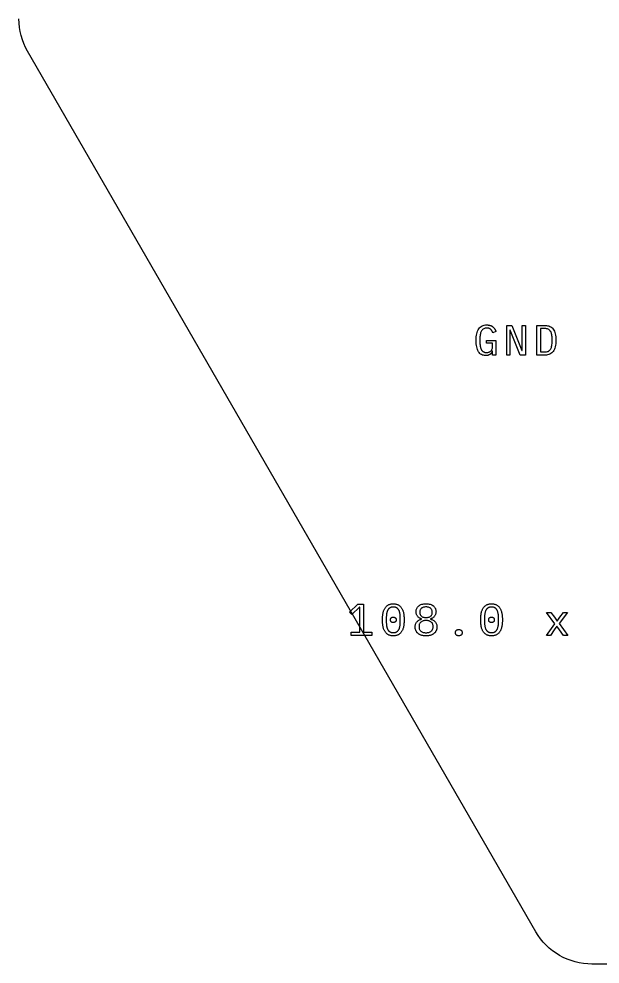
# Model space of a CAD drawing. Header units: metres. Extents: x 0 to 107, y 0 to 94.
# Drawn here: x 0 to 28.76, y 0 to 46.77 of the extents above; entities that cross this region are included whole.
import ezdxf

# ---------------------------------------------------------------- set-up
doc = ezdxf.new("R2010")
doc.units = ezdxf.units.M
doc.layers.add('ENGRAVE', color=7, linetype='Continuous')
doc.layers.add('OUTLINE', color=7, linetype='Continuous')

msp = doc.modelspace()

# ---------------------------------------------------------------- linework, layer by layer
at = {"layer": 'ENGRAVE'}
for points in [[(23.396, 30.266), (23.39, 30.256), (23.384, 30.246), (23.378, 30.236), (23.371, 30.227), (23.363, 30.217), (23.355, 30.209), (23.347, 30.2), (23.339, 30.192), (23.33, 30.183), (23.32, 30.176), (23.31, 30.168), (23.3, 30.161), (23.289, 30.155), (23.277, 30.148), (23.265, 30.142), (23.253, 30.137), (23.24, 30.131), (23.227, 30.126), (23.213, 30.122), (23.198, 30.118), (23.183, 30.115), (23.167, 30.112), (23.15, 30.11), (23.133, 30.109), (23.115, 30.108), (23.096, 30.107), (23.038, 30.111), (22.984, 30.12), (22.934, 30.135), (22.888, 30.156), (22.845, 30.183), (22.806, 30.216), (22.772, 30.255), (22.74, 30.301), (22.713, 30.352), (22.689, 30.408), (22.669, 30.469), (22.653, 30.536), (22.64, 30.608), (22.631, 30.685), (22.626, 30.767), (22.624, 30.855), (22.626, 30.947), (22.632, 31.033), (22.642, 31.113), (22.656, 31.187), (22.674, 31.256), (22.696, 31.319), (22.722, 31.377), (22.752, 31.428), (22.786, 31.474), (22.825, 31.514), (22.868, 31.547), (22.915, 31.575), (22.966, 31.596), (23.022, 31.611), (23.082, 31.621), (23.147, 31.624), (23.172, 31.623), (23.197, 31.622), (23.22, 31.62), (23.243, 31.617), (23.265, 31.613), (23.286, 31.608), (23.306, 31.603), (23.325, 31.596), (23.344, 31.589), (23.362, 31.582), (23.379, 31.573), (23.395, 31.564), (23.411, 31.555), (23.426, 31.545), (23.441, 31.534), (23.454, 31.523), (23.468, 31.511), (23.48, 31.499), (23.492, 31.487), (23.504, 31.474), (23.514, 31.461), (23.525, 31.447), (23.534, 31.433), (23.544, 31.419), (23.552, 31.404), (23.561, 31.39), (23.569, 31.375), (23.576, 31.361), (23.583, 31.346), (23.59, 31.332), (23.597, 31.317), (23.603, 31.302), (23.451, 31.233), (23.446, 31.245), (23.442, 31.257), (23.436, 31.269), (23.431, 31.28), (23.426, 31.291), (23.42, 31.303), (23.414, 31.314), (23.408, 31.324), (23.402, 31.335), (23.396, 31.345), (23.389, 31.355), (23.381, 31.365), (23.374, 31.374), (23.366, 31.383), (23.358, 31.392), (23.349, 31.4), (23.341, 31.408), (23.331, 31.415), (23.322, 31.423), (23.311, 31.429), (23.301, 31.435), (23.29, 31.441), (23.278, 31.447), (23.267, 31.451), (23.254, 31.456), (23.241, 31.46), (23.228, 31.463), (23.214, 31.466), (23.2, 31.468), (23.185, 31.469), (23.169, 31.47), (23.153, 31.47), (23.11, 31.468), (23.071, 31.462), (23.034, 31.452), (23, 31.437), (22.969, 31.419), (22.941, 31.396), (22.916, 31.369), (22.894, 31.338), (22.874, 31.304), (22.857, 31.266), (22.843, 31.226), (22.832, 31.184), (22.822, 31.138), (22.816, 31.09), (22.812, 31.039), (22.811, 30.985), (22.811, 30.758), (22.811, 30.731), (22.812, 30.704), (22.813, 30.678), (22.815, 30.652), (22.817, 30.627), (22.82, 30.603), (22.824, 30.579), (22.828, 30.556), (22.832, 30.533), (22.837, 30.512), (22.843, 30.491), (22.85, 30.471), (22.857, 30.451), (22.865, 30.432), (22.874, 30.414), (22.883, 30.397), (22.893, 30.381), (22.904, 30.366), (22.916, 30.351), (22.928, 30.338), (22.941, 30.325), (22.955, 30.314), (22.969, 30.303), (22.984, 30.293), (23, 30.285), (23.017, 30.277), (23.035, 30.271), (23.053, 30.266), (23.073, 30.262), (23.093, 30.259), (23.114, 30.257), (23.136, 30.257), (23.171, 30.258), (23.204, 30.262), (23.235, 30.269), (23.263, 30.278), (23.29, 30.29), (23.315, 30.305), (23.338, 30.323), (23.359, 30.343), (23.378, 30.365), (23.394, 30.389), (23.408, 30.414), (23.419, 30.441), (23.427, 30.47), (23.434, 30.5), (23.437, 30.532), (23.439, 30.565), (23.439, 30.716), (23.13, 30.716), (23.13, 30.857), (23.603, 30.857), (23.603, 30.133), (23.439, 30.133), (23.439, 30.328), (23.428, 30.328), (23.423, 30.318), (23.418, 30.307), (23.413, 30.297), (23.408, 30.287), (23.402, 30.276), (23.396, 30.266)], [(25.058, 31.598), (25.058, 30.133), (24.808, 30.133), (24.309, 31.367), (24.294, 31.367), (24.294, 30.133), (24.134, 30.133), (24.134, 31.598), (24.384, 31.598), (24.884, 30.364), (24.899, 30.364), (24.899, 31.598), (25.058, 31.598)], [(26.467, 31.365), (26.494, 31.31), (26.517, 31.25), (26.536, 31.184), (26.55, 31.113), (26.56, 31.036), (26.567, 30.954), (26.569, 30.866), (26.567, 30.778), (26.56, 30.695), (26.55, 30.618), (26.536, 30.547), (26.517, 30.481), (26.494, 30.421), (26.467, 30.366), (26.436, 30.317), (26.401, 30.274), (26.362, 30.237), (26.318, 30.205), (26.27, 30.179), (26.218, 30.159), (26.161, 30.144), (26.1, 30.136), (26.035, 30.133), (25.626, 30.133), (25.626, 31.598), (26.035, 31.598), (26.1, 31.596), (26.161, 31.587), (26.218, 31.572), (26.27, 31.552), (26.318, 31.526), (26.362, 31.495), (26.401, 31.457), (26.436, 31.414), (26.467, 31.365)], [(26.332, 30.475), (26.347, 30.513), (26.359, 30.555), (26.369, 30.599), (26.376, 30.647), (26.38, 30.698), (26.382, 30.752), (26.382, 30.979), (26.38, 31.033), (26.376, 31.084), (26.369, 31.132), (26.359, 31.176), (26.347, 31.218), (26.332, 31.256), (26.313, 31.291), (26.293, 31.323), (26.269, 31.352), (26.242, 31.377), (26.213, 31.398), (26.182, 31.415), (26.147, 31.428), (26.11, 31.438), (26.07, 31.443), (26.027, 31.445), (25.802, 31.445), (25.802, 30.286), (26.027, 30.286), (26.07, 30.288), (26.11, 30.294), (26.147, 30.303), (26.182, 30.316), (26.213, 30.334), (26.242, 30.354), (26.269, 30.379), (26.293, 30.408), (26.313, 30.44), (26.332, 30.475)], [(17.462, 16.265), (16.432, 16.265), (16.432, 16.426), (16.872, 16.426), (16.872, 17.665), (16.857, 17.665), (16.469, 17.304), (16.362, 17.42), (16.769, 17.801), (17.057, 17.801), (17.057, 16.426), (17.462, 16.426), (17.462, 16.265)], [(18.133, 16.423), (18.116, 16.448), (18.1, 16.474), (18.085, 16.501), (18.071, 16.53), (18.059, 16.561), (18.047, 16.593), (18.037, 16.626), (18.027, 16.66), (18.019, 16.697), (18.012, 16.734), (18.005, 16.773), (18, 16.813), (17.996, 16.854), (17.992, 16.897), (17.99, 16.941), (17.989, 16.987), (17.988, 17.033), (17.989, 17.079), (17.99, 17.124), (17.992, 17.168), (17.996, 17.211), (18, 17.252), (18.005, 17.292), (18.012, 17.331), (18.019, 17.369), (18.027, 17.405), (18.037, 17.44), (18.047, 17.473), (18.059, 17.505), (18.071, 17.536), (18.085, 17.565), (18.1, 17.592), (18.116, 17.618), (18.133, 17.643), (18.151, 17.666), (18.17, 17.688), (18.191, 17.708), (18.212, 17.726), (18.235, 17.744), (18.258, 17.759), (18.283, 17.773), (18.309, 17.786), (18.336, 17.797), (18.364, 17.806), (18.394, 17.814), (18.425, 17.82), (18.457, 17.824), (18.49, 17.827), (18.525, 17.827), (18.56, 17.827), (18.593, 17.824), (18.625, 17.82), (18.656, 17.814), (18.685, 17.806), (18.714, 17.797), (18.741, 17.786), (18.767, 17.773), (18.792, 17.759), (18.815, 17.744), (18.838, 17.726), (18.859, 17.708), (18.88, 17.688), (18.899, 17.666), (18.917, 17.643), (18.934, 17.618), (18.95, 17.592), (18.965, 17.565), (18.979, 17.536), (18.991, 17.505), (19.003, 17.473), (19.013, 17.44), (19.023, 17.405), (19.031, 17.369), (19.038, 17.331), (19.044, 17.292), (19.05, 17.252), (19.054, 17.211), (19.057, 17.168), (19.06, 17.124), (19.061, 17.079), (19.062, 17.033), (19.061, 16.987), (19.06, 16.941), (19.057, 16.897), (19.054, 16.854), (19.05, 16.813), (19.044, 16.773), (19.038, 16.734), (19.031, 16.697), (19.023, 16.66), (19.013, 16.626), (19.003, 16.593), (18.991, 16.561), (18.979, 16.53), (18.965, 16.501), (18.95, 16.474), (18.934, 16.448), (18.917, 16.423), (18.899, 16.4), (18.88, 16.379), (18.859, 16.359), (18.838, 16.34), (18.815, 16.323), (18.792, 16.307), (18.767, 16.293), (18.741, 16.28), (18.714, 16.269), (18.685, 16.26), (18.656, 16.252), (18.625, 16.247), (18.593, 16.242), (18.56, 16.24), (18.525, 16.239), (18.49, 16.24), (18.457, 16.242), (18.425, 16.247), (18.394, 16.252), (18.364, 16.26), (18.336, 16.269), (18.309, 16.28), (18.283, 16.293), (18.258, 16.307), (18.235, 16.323), (18.212, 16.34), (18.191, 16.359), (18.17, 16.379), (18.151, 16.4), (18.133, 16.423)], [(19.796, 16.326), (19.777, 16.338), (19.759, 16.352), (19.741, 16.367), (19.725, 16.382), (19.71, 16.398), (19.696, 16.414), (19.682, 16.431), (19.67, 16.449), (19.659, 16.468), (19.649, 16.487), (19.64, 16.507), (19.632, 16.528), (19.625, 16.549), (19.619, 16.57), (19.614, 16.592), (19.611, 16.614), (19.608, 16.637), (19.606, 16.66), (19.606, 16.683), (19.607, 16.722), (19.611, 16.758), (19.618, 16.793), (19.627, 16.825), (19.639, 16.856), (19.654, 16.884), (19.672, 16.91), (19.692, 16.934), (19.714, 16.956), (19.738, 16.977), (19.764, 16.996), (19.791, 17.013), (19.82, 17.028), (19.851, 17.042), (19.884, 17.054), (19.918, 17.064), (19.918, 17.082), (19.888, 17.093), (19.86, 17.106), (19.833, 17.12), (19.808, 17.136), (19.785, 17.154), (19.763, 17.173), (19.742, 17.194), (19.724, 17.217), (19.707, 17.241), (19.692, 17.266), (19.68, 17.292), (19.67, 17.32), (19.662, 17.349), (19.657, 17.379), (19.653, 17.41), (19.652, 17.442), (19.654, 17.485), (19.66, 17.526), (19.67, 17.564), (19.685, 17.6), (19.703, 17.634), (19.725, 17.666), (19.752, 17.696), (19.782, 17.723), (19.816, 17.747), (19.853, 17.769), (19.894, 17.787), (19.938, 17.801), (19.985, 17.813), (20.035, 17.821), (20.088, 17.826), (20.145, 17.827), (20.202, 17.826), (20.255, 17.821), (20.305, 17.813), (20.352, 17.801), (20.396, 17.787), (20.437, 17.769), (20.474, 17.747), (20.508, 17.723), (20.538, 17.696), (20.565, 17.666), (20.587, 17.634), (20.605, 17.6), (20.62, 17.564), (20.63, 17.526), (20.636, 17.485), (20.638, 17.442), (20.637, 17.41), (20.633, 17.379), (20.628, 17.349), (20.62, 17.32), (20.61, 17.292), (20.598, 17.266), (20.583, 17.241), (20.566, 17.217), (20.548, 17.194), (20.527, 17.173), (20.505, 17.154), (20.482, 17.136), (20.457, 17.12), (20.43, 17.106), (20.402, 17.093), (20.372, 17.082), (20.372, 17.064), (20.406, 17.054), (20.439, 17.042), (20.469, 17.028), (20.499, 17.013), (20.526, 16.996), (20.552, 16.977), (20.576, 16.956), (20.598, 16.934), (20.618, 16.91), (20.636, 16.884), (20.65, 16.856), (20.663, 16.825), (20.672, 16.793), (20.679, 16.758), (20.683, 16.722), (20.684, 16.683), (20.683, 16.66), (20.682, 16.637), (20.679, 16.614), (20.675, 16.592), (20.671, 16.57), (20.665, 16.549), (20.658, 16.528), (20.65, 16.507), (20.641, 16.487), (20.631, 16.468), (20.619, 16.449), (20.607, 16.431), (20.594, 16.414), (20.58, 16.398), (20.564, 16.382), (20.548, 16.367), (20.53, 16.352), (20.511, 16.338), (20.492, 16.326), (20.471, 16.313), (20.45, 16.302), (20.427, 16.292), (20.404, 16.282), (20.379, 16.273), (20.354, 16.265), (20.327, 16.258), (20.299, 16.252), (20.271, 16.247), (20.241, 16.244), (20.21, 16.241), (20.178, 16.24), (20.145, 16.239), (20.112, 16.24), (20.08, 16.241), (20.049, 16.244), (20.019, 16.247), (19.99, 16.252), (19.962, 16.258), (19.935, 16.265), (19.91, 16.273), (19.885, 16.282), (19.861, 16.292), (19.838, 16.302), (19.817, 16.313), (19.796, 16.326)], [(23.011, 16.4), (22.993, 16.423), (22.976, 16.448), (22.96, 16.474), (22.945, 16.501), (22.931, 16.53), (22.919, 16.561), (22.907, 16.593), (22.897, 16.626), (22.887, 16.66), (22.879, 16.697), (22.872, 16.734), (22.865, 16.773), (22.86, 16.813), (22.856, 16.854), (22.852, 16.897), (22.85, 16.941), (22.849, 16.987), (22.848, 17.033), (22.849, 17.079), (22.85, 17.124), (22.852, 17.168), (22.856, 17.211), (22.86, 17.252), (22.865, 17.292), (22.872, 17.331), (22.879, 17.369), (22.887, 17.405), (22.897, 17.44), (22.907, 17.473), (22.919, 17.505), (22.931, 17.536), (22.945, 17.565), (22.96, 17.592), (22.976, 17.618), (22.993, 17.643), (23.011, 17.666), (23.03, 17.688), (23.051, 17.708), (23.072, 17.726), (23.095, 17.744), (23.118, 17.759), (23.143, 17.773), (23.169, 17.786), (23.196, 17.797), (23.224, 17.806), (23.254, 17.814), (23.285, 17.82), (23.317, 17.824), (23.35, 17.827), (23.385, 17.827), (23.42, 17.827), (23.453, 17.824), (23.485, 17.82), (23.516, 17.814), (23.545, 17.806), (23.574, 17.797), (23.601, 17.786), (23.627, 17.773), (23.652, 17.759), (23.675, 17.744), (23.698, 17.726), (23.719, 17.708), (23.74, 17.688), (23.759, 17.666), (23.777, 17.643), (23.794, 17.618), (23.81, 17.592), (23.825, 17.565), (23.839, 17.536), (23.851, 17.505), (23.863, 17.473), (23.873, 17.44), (23.883, 17.405), (23.891, 17.369), (23.898, 17.331), (23.904, 17.292), (23.91, 17.252), (23.914, 17.211), (23.917, 17.168), (23.92, 17.124), (23.921, 17.079), (23.922, 17.033), (23.921, 16.987), (23.92, 16.941), (23.917, 16.897), (23.914, 16.854), (23.91, 16.813), (23.904, 16.773), (23.898, 16.734), (23.891, 16.697), (23.883, 16.66), (23.873, 16.626), (23.863, 16.593), (23.851, 16.561), (23.839, 16.53), (23.825, 16.501), (23.81, 16.474), (23.794, 16.448), (23.777, 16.423), (23.759, 16.4), (23.74, 16.379), (23.719, 16.359), (23.698, 16.34), (23.675, 16.323), (23.652, 16.307), (23.627, 16.293), (23.601, 16.28), (23.574, 16.269), (23.545, 16.26), (23.516, 16.252), (23.485, 16.247), (23.453, 16.242), (23.42, 16.24), (23.385, 16.239), (23.35, 16.24), (23.317, 16.242), (23.285, 16.247), (23.254, 16.252), (23.224, 16.26), (23.196, 16.269), (23.169, 16.28), (23.143, 16.293), (23.118, 16.307), (23.095, 16.323), (23.072, 16.34), (23.051, 16.359), (23.03, 16.379), (23.011, 16.4)], [(18.779, 16.522), (18.79, 16.538), (18.8, 16.555), (18.809, 16.573), (18.818, 16.592), (18.826, 16.611), (18.833, 16.631), (18.839, 16.653), (18.845, 16.675), (18.851, 16.698), (18.855, 16.721), (18.859, 16.746), (18.863, 16.771), (18.865, 16.797), (18.868, 16.824), (18.869, 16.851), (18.87, 16.879), (18.87, 16.908), (18.87, 17.159), (18.87, 17.187), (18.869, 17.215), (18.868, 17.242), (18.865, 17.268), (18.863, 17.294), (18.859, 17.319), (18.855, 17.344), (18.851, 17.368), (18.845, 17.391), (18.839, 17.413), (18.833, 17.434), (18.826, 17.455), (18.818, 17.475), (18.809, 17.493), (18.8, 17.511), (18.79, 17.528), (18.779, 17.544), (18.768, 17.559), (18.756, 17.573), (18.743, 17.587), (18.729, 17.599), (18.715, 17.61), (18.699, 17.621), (18.683, 17.63), (18.666, 17.639), (18.649, 17.646), (18.63, 17.653), (18.611, 17.658), (18.591, 17.662), (18.57, 17.665), (18.548, 17.666), (18.525, 17.667), (18.502, 17.666), (18.48, 17.665), (18.459, 17.662), (18.439, 17.658), (18.42, 17.653), (18.401, 17.646), (18.383, 17.639), (18.367, 17.63), (18.35, 17.621), (18.335, 17.61), (18.321, 17.599), (18.307, 17.587), (18.294, 17.573), (18.282, 17.559), (18.27, 17.544), (18.26, 17.528), (18.25, 17.511), (18.241, 17.493), (18.232, 17.475), (18.224, 17.455), (18.217, 17.434), (18.211, 17.413), (18.205, 17.391), (18.199, 17.368), (18.195, 17.344), (18.191, 17.319), (18.187, 17.294), (18.185, 17.268), (18.182, 17.242), (18.181, 17.215), (18.18, 17.187), (18.18, 17.159), (18.18, 16.908), (18.18, 16.879), (18.181, 16.851), (18.182, 16.824), (18.185, 16.797), (18.187, 16.771), (18.191, 16.746), (18.195, 16.721), (18.199, 16.698), (18.205, 16.675), (18.211, 16.653), (18.217, 16.631), (18.224, 16.611), (18.232, 16.592), (18.241, 16.573), (18.25, 16.555), (18.26, 16.538), (18.27, 16.522), (18.282, 16.507), (18.294, 16.493), (18.307, 16.48), (18.321, 16.467), (18.335, 16.456), (18.35, 16.445), (18.367, 16.436), (18.383, 16.427), (18.401, 16.42), (18.42, 16.414), (18.439, 16.409), (18.459, 16.405), (18.48, 16.402), (18.502, 16.4), (18.525, 16.4), (18.548, 16.4), (18.57, 16.402), (18.591, 16.405), (18.611, 16.409), (18.63, 16.414), (18.649, 16.42), (18.666, 16.427), (18.683, 16.436), (18.699, 16.445), (18.715, 16.456), (18.729, 16.467), (18.743, 16.48), (18.756, 16.493), (18.768, 16.507), (18.779, 16.522)], [(20.431, 17.289), (20.44, 17.313), (20.446, 17.338), (20.45, 17.365), (20.451, 17.394), (20.451, 17.425), (20.45, 17.454), (20.446, 17.481), (20.439, 17.506), (20.431, 17.53), (20.419, 17.552), (20.406, 17.572), (20.389, 17.591), (20.37, 17.607), (20.349, 17.622), (20.326, 17.635), (20.301, 17.646), (20.274, 17.655), (20.245, 17.662), (20.214, 17.667), (20.18, 17.67), (20.145, 17.671), (20.11, 17.67), (20.076, 17.667), (20.045, 17.662), (20.016, 17.655), (19.989, 17.646), (19.964, 17.635), (19.941, 17.622), (19.919, 17.607), (19.901, 17.591), (19.884, 17.572), (19.871, 17.552), (19.859, 17.53), (19.85, 17.506), (19.844, 17.481), (19.84, 17.454), (19.839, 17.425), (19.839, 17.394), (19.84, 17.365), (19.844, 17.338), (19.85, 17.313), (19.859, 17.289), (19.87, 17.267), (19.883, 17.247), (19.899, 17.228), (19.917, 17.211), (19.938, 17.196), (19.961, 17.183), (19.986, 17.172), (20.013, 17.164), (20.043, 17.157), (20.075, 17.152), (20.109, 17.149), (20.145, 17.148), (20.181, 17.149), (20.215, 17.152), (20.247, 17.157), (20.277, 17.164), (20.304, 17.172), (20.329, 17.183), (20.352, 17.196), (20.373, 17.211), (20.391, 17.228), (20.407, 17.247), (20.42, 17.267), (20.431, 17.289)], [(23.628, 16.507), (23.639, 16.522), (23.65, 16.538), (23.66, 16.555), (23.669, 16.573), (23.678, 16.592), (23.686, 16.611), (23.693, 16.631), (23.699, 16.653), (23.705, 16.675), (23.711, 16.698), (23.715, 16.721), (23.719, 16.746), (23.723, 16.771), (23.725, 16.797), (23.728, 16.824), (23.729, 16.851), (23.73, 16.879), (23.73, 16.908), (23.73, 17.159), (23.73, 17.187), (23.729, 17.215), (23.728, 17.242), (23.725, 17.268), (23.723, 17.294), (23.719, 17.319), (23.715, 17.344), (23.711, 17.368), (23.705, 17.391), (23.699, 17.413), (23.693, 17.434), (23.686, 17.455), (23.678, 17.475), (23.669, 17.493), (23.66, 17.511), (23.65, 17.528), (23.639, 17.544), (23.628, 17.559), (23.616, 17.573), (23.603, 17.587), (23.589, 17.599), (23.575, 17.61), (23.559, 17.621), (23.543, 17.63), (23.526, 17.639), (23.509, 17.646), (23.49, 17.653), (23.471, 17.658), (23.451, 17.662), (23.43, 17.665), (23.408, 17.666), (23.385, 17.667), (23.362, 17.666), (23.34, 17.665), (23.319, 17.662), (23.299, 17.658), (23.28, 17.653), (23.261, 17.646), (23.243, 17.639), (23.227, 17.63), (23.21, 17.621), (23.195, 17.61), (23.181, 17.599), (23.167, 17.587), (23.154, 17.573), (23.142, 17.559), (23.13, 17.544), (23.12, 17.528), (23.11, 17.511), (23.101, 17.493), (23.092, 17.475), (23.084, 17.455), (23.077, 17.434), (23.071, 17.413), (23.065, 17.391), (23.059, 17.368), (23.055, 17.344), (23.051, 17.319), (23.047, 17.294), (23.045, 17.268), (23.042, 17.242), (23.041, 17.215), (23.04, 17.187), (23.04, 17.159), (23.04, 16.908), (23.04, 16.879), (23.041, 16.851), (23.042, 16.824), (23.045, 16.797), (23.047, 16.771), (23.051, 16.746), (23.055, 16.721), (23.059, 16.698), (23.065, 16.675), (23.071, 16.653), (23.077, 16.631), (23.084, 16.611), (23.092, 16.592), (23.101, 16.573), (23.11, 16.555), (23.12, 16.538), (23.13, 16.522), (23.142, 16.507), (23.154, 16.493), (23.167, 16.48), (23.181, 16.467), (23.195, 16.456), (23.21, 16.445), (23.227, 16.436), (23.243, 16.427), (23.261, 16.42), (23.28, 16.414), (23.299, 16.409), (23.319, 16.405), (23.34, 16.402), (23.362, 16.4), (23.385, 16.4), (23.408, 16.4), (23.43, 16.402), (23.451, 16.405), (23.471, 16.409), (23.49, 16.414), (23.509, 16.42), (23.526, 16.427), (23.543, 16.436), (23.559, 16.445), (23.575, 16.456), (23.589, 16.467), (23.603, 16.48), (23.616, 16.493), (23.628, 16.507)], [(26.942, 16.265), (26.75, 16.532), (26.621, 16.712), (26.612, 16.712), (26.486, 16.532), (26.302, 16.265), (26.099, 16.265), (26.522, 16.842), (26.11, 17.401), (26.321, 17.401), (26.493, 17.161), (26.629, 16.972), (26.638, 16.972), (26.77, 17.161), (26.94, 17.401), (27.142, 17.401), (26.726, 16.844), (27.153, 16.265), (26.942, 16.265)], [(18.39, 16.988), (18.389, 16.998), (18.389, 17.009), (18.389, 17.057), (18.389, 17.068), (18.39, 17.079), (18.393, 17.089), (18.396, 17.098), (18.4, 17.107), (18.405, 17.116), (18.411, 17.124), (18.418, 17.132), (18.426, 17.139), (18.436, 17.146), (18.447, 17.151), (18.46, 17.155), (18.474, 17.159), (18.489, 17.161), (18.506, 17.162), (18.525, 17.163), (18.543, 17.162), (18.561, 17.161), (18.576, 17.159), (18.59, 17.155), (18.603, 17.151), (18.614, 17.146), (18.623, 17.139), (18.632, 17.132), (18.639, 17.124), (18.645, 17.116), (18.65, 17.107), (18.654, 17.098), (18.657, 17.089), (18.66, 17.079), (18.661, 17.068), (18.661, 17.057), (18.661, 17.009), (18.661, 16.998), (18.66, 16.988), (18.657, 16.978), (18.654, 16.968), (18.65, 16.959), (18.645, 16.95), (18.639, 16.942), (18.632, 16.934), (18.623, 16.927), (18.614, 16.921), (18.603, 16.915), (18.59, 16.911), (18.576, 16.908), (18.561, 16.905), (18.543, 16.904), (18.525, 16.903), (18.506, 16.904), (18.489, 16.905), (18.474, 16.908), (18.46, 16.911), (18.447, 16.915), (18.436, 16.921), (18.426, 16.927), (18.418, 16.934), (18.411, 16.942), (18.405, 16.95), (18.4, 16.959), (18.396, 16.968), (18.393, 16.978), (18.39, 16.988)], [(20.48, 16.582), (20.487, 16.61), (20.491, 16.64), (20.493, 16.672), (20.493, 16.721), (20.491, 16.753), (20.487, 16.783), (20.48, 16.811), (20.47, 16.838), (20.457, 16.863), (20.441, 16.885), (20.423, 16.906), (20.401, 16.925), (20.377, 16.942), (20.351, 16.957), (20.322, 16.97), (20.292, 16.98), (20.258, 16.988), (20.223, 16.993), (20.185, 16.997), (20.145, 16.998), (20.105, 16.997), (20.067, 16.993), (20.032, 16.988), (19.998, 16.98), (19.967, 16.97), (19.939, 16.957), (19.913, 16.942), (19.889, 16.925), (19.867, 16.906), (19.849, 16.885), (19.833, 16.863), (19.82, 16.838), (19.81, 16.811), (19.803, 16.783), (19.799, 16.753), (19.797, 16.721), (19.797, 16.672), (19.799, 16.64), (19.803, 16.61), (19.81, 16.582), (19.82, 16.555), (19.833, 16.531), (19.849, 16.508), (19.868, 16.487), (19.89, 16.468), (19.914, 16.451), (19.94, 16.436), (19.969, 16.424), (20, 16.413), (20.033, 16.405), (20.068, 16.4), (20.105, 16.396), (20.145, 16.395), (20.185, 16.396), (20.222, 16.4), (20.257, 16.405), (20.29, 16.413), (20.321, 16.424), (20.35, 16.436), (20.376, 16.451), (20.4, 16.468), (20.422, 16.487), (20.441, 16.508), (20.456, 16.531), (20.469, 16.555), (20.48, 16.582)], [(23.253, 16.978), (23.25, 16.988), (23.249, 16.998), (23.249, 17.009), (23.249, 17.057), (23.249, 17.068), (23.25, 17.079), (23.253, 17.089), (23.256, 17.098), (23.26, 17.107), (23.265, 17.116), (23.271, 17.124), (23.278, 17.132), (23.286, 17.139), (23.296, 17.146), (23.307, 17.151), (23.32, 17.155), (23.334, 17.159), (23.349, 17.161), (23.366, 17.162), (23.385, 17.163), (23.403, 17.162), (23.421, 17.161), (23.436, 17.159), (23.45, 17.155), (23.463, 17.151), (23.474, 17.146), (23.483, 17.139), (23.492, 17.132), (23.499, 17.124), (23.505, 17.116), (23.51, 17.107), (23.514, 17.098), (23.517, 17.089), (23.52, 17.079), (23.521, 17.068), (23.521, 17.057), (23.521, 17.009), (23.521, 16.998), (23.52, 16.988), (23.517, 16.978), (23.514, 16.968), (23.51, 16.959), (23.505, 16.95), (23.499, 16.942), (23.492, 16.934), (23.483, 16.927), (23.474, 16.921), (23.463, 16.915), (23.45, 16.911), (23.436, 16.908), (23.421, 16.905), (23.403, 16.904), (23.385, 16.903), (23.366, 16.904), (23.349, 16.905), (23.334, 16.908), (23.32, 16.911), (23.307, 16.915), (23.296, 16.921), (23.286, 16.927), (23.278, 16.934), (23.271, 16.942), (23.265, 16.95), (23.26, 16.959), (23.256, 16.968), (23.253, 16.978)], [(21.616, 16.314), (21.611, 16.325), (21.607, 16.337), (21.604, 16.35), (21.603, 16.364), (21.602, 16.378), (21.602, 16.417), (21.603, 16.431), (21.604, 16.445), (21.607, 16.457), (21.611, 16.469), (21.616, 16.481), (21.623, 16.492), (21.63, 16.502), (21.638, 16.512), (21.648, 16.521), (21.66, 16.528), (21.673, 16.535), (21.688, 16.54), (21.705, 16.544), (21.723, 16.547), (21.743, 16.549), (21.765, 16.549), (21.787, 16.549), (21.807, 16.547), (21.825, 16.544), (21.842, 16.54), (21.857, 16.535), (21.87, 16.528), (21.882, 16.521), (21.891, 16.512), (21.9, 16.502), (21.907, 16.492), (21.914, 16.481), (21.919, 16.469), (21.923, 16.457), (21.925, 16.445), (21.927, 16.431), (21.928, 16.417), (21.928, 16.378), (21.927, 16.364), (21.925, 16.35), (21.923, 16.337), (21.919, 16.325), (21.914, 16.314), (21.907, 16.303), (21.9, 16.293), (21.891, 16.283), (21.882, 16.274), (21.87, 16.267), (21.857, 16.26), (21.842, 16.255), (21.825, 16.251), (21.807, 16.248), (21.787, 16.246), (21.765, 16.246), (21.743, 16.246), (21.723, 16.248), (21.705, 16.251), (21.688, 16.255), (21.673, 16.26), (21.66, 16.267), (21.648, 16.274), (21.638, 16.283), (21.63, 16.293), (21.623, 16.303), (21.616, 16.314)]]:
    msp.add_lwpolyline(points, close=True, dxfattribs=at)
at = {"layer": 'OUTLINE'}
msp.add_lwpolyline([(78.657, 0), (28.352, 0), (28.143, 0.007), (27.935, 0.027), (27.728, 0.061), (27.524, 0.109), (27.324, 0.17), (27.128, 0.244), (26.937, 0.33), (26.752, 0.429), (26.575, 0.539), (26.404, 0.661), (26.243, 0.794), (26.09, 0.937), (25.947, 1.09), (25.814, 1.252), (25.692, 1.422), (25.581, 1.6), (0.429, 45.165), (0.33, 45.35), (0.244, 45.541), (0.17, 45.737), (0.109, 45.937), (0.061, 46.141), (0.027, 46.348), (0.007, 46.556), (0, 46.765)], dxfattribs=at)

doc.saveas('drawing.dxf')
